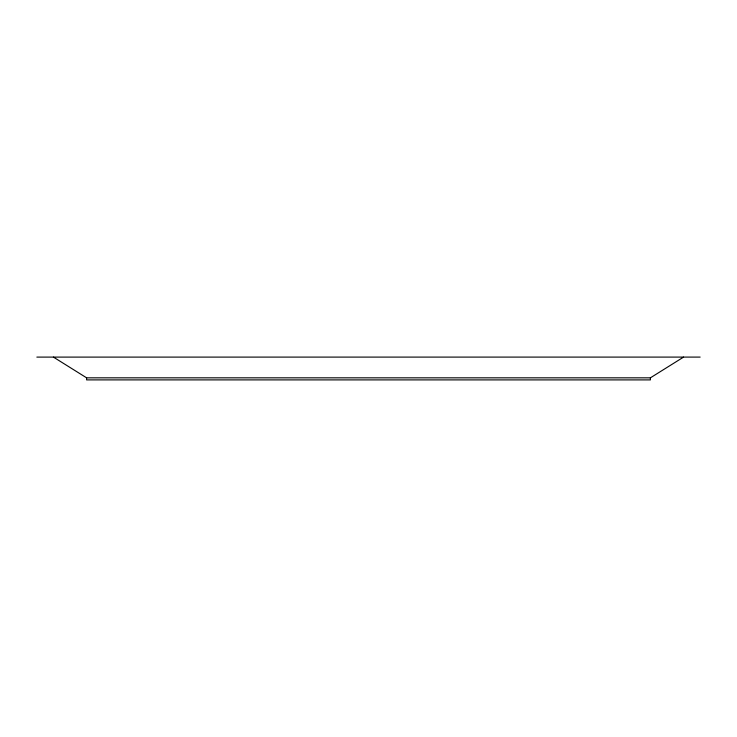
<?xml version="1.0" encoding="UTF-8"?>
<svg xmlns="http://www.w3.org/2000/svg" width="737" height="737" viewBox="0 0 737 737"><rect width="100%" height="100%" fill="white"/><g stroke="black" fill="none" stroke-linecap="round" stroke-linejoin="round"><path stroke-width="1.11" d="M53.432 357.104L86.597 377.823L650.403 377.832L683.567 357.104M36.85 357.104L700.15 357.095M650.403 377.823L650.403 379.905L86.597 379.896L86.597 377.832"/></g></svg>
